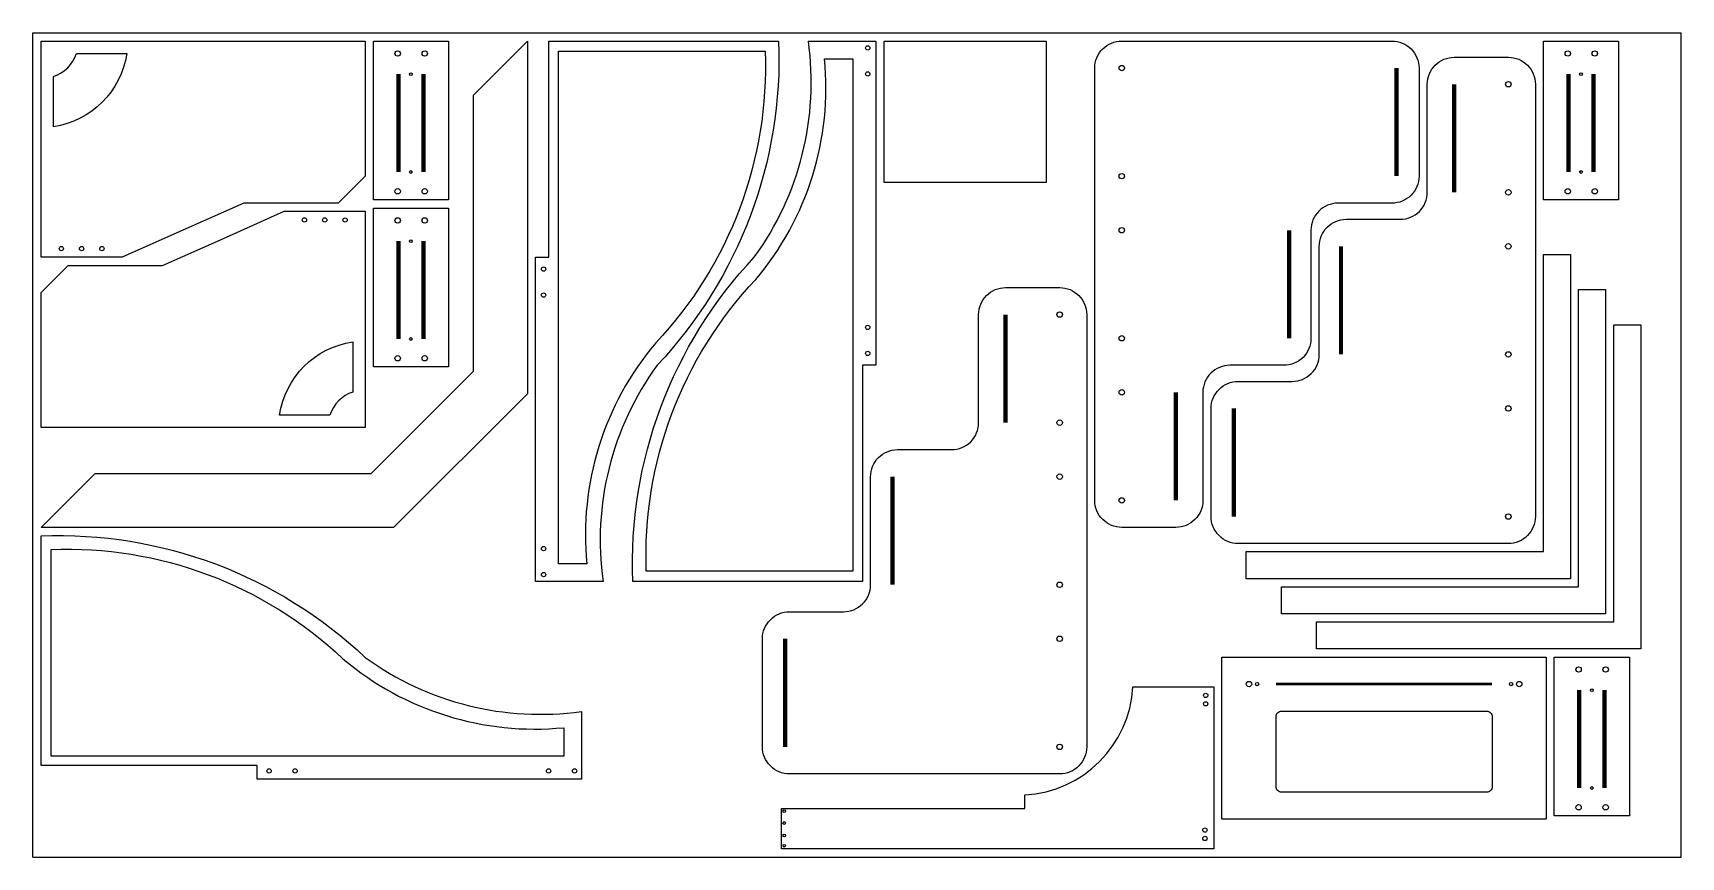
# Model space of a CAD drawing. Extents: x 0 to 3050, y 0 to 1525.
import ezdxf

# ---------------------------------------------------------------- set-up
doc = ezdxf.new("R2010")
doc.units = 0
doc.header["$LTSCALE"] = 30

msp = doc.modelspace()

# ---------------------------------------------------------------- linework, layer by layer
at = {"layer": 'BORDER_D0_T128.1_RK1_A0_W0_RI1_EM1_ID0001'}
msp.add_lwpolyline([(1724.98, 1248), (1574.98, 1248), (1574.98, 1510), (1874.98, 1510), (1874.98, 1379), (1874.98, 1248), (1724.98, 1248)], close=True, dxfattribs=at)
at = {"layer": 'BORDER_D0_T128.1_RK1_A0_W0_RI1_EM1_ID0002'}
for points in [[(2265.07, 1510), (2515.07, 1510, -0.414214), (2565.07, 1460), (2565.07, 1260, -0.414214), (2515.07, 1210), (2415.07, 1210, 0.414214), (2365.07, 1160), (2365.07, 960, -0.414214), (2315.07, 910), (2215.07, 910, 0.414214), (2165.07, 860), (2165.07, 660, -0.414214), (2115.07, 610), (2015.07, 610, -0.414214), (1965.07, 660), (1965.07, 1060), (1965.07, 1460, -0.414214), (2015.07, 1510), (2265.07, 1510)], [(2480.39, 580.12), (2230.39, 580.12, -0.414214), (2180.39, 630.12), (2180.39, 830.12, -0.414214), (2230.39, 880.12), (2330.39, 880.12, 0.414214), (2380.39, 930.12), (2380.39, 1130.12, -0.414214), (2430.39, 1180.12), (2530.39, 1180.12, 0.414214), (2580.39, 1230.12), (2580.39, 1430.12, -0.414214), (2630.39, 1480.12), (2730.39, 1480.12, -0.414214), (2780.39, 1430.12), (2780.39, 1030.12), (2780.39, 630.12, -0.414214), (2730.39, 580.12), (2480.39, 580.12)], [(1650.07, 153.87), (1400.07, 153.87, -0.414214), (1350.07, 203.87), (1350.07, 403.87, -0.414214), (1400.07, 453.87), (1500.07, 453.87, 0.414214), (1550.07, 503.87), (1550.07, 703.87, -0.414214), (1600.07, 753.87), (1700.07, 753.87, 0.414214), (1750.07, 803.87), (1750.07, 1003.87, -0.414214), (1800.07, 1053.87), (1900.07, 1053.87, -0.414214), (1950.07, 1003.87), (1950.07, 603.87), (1950.07, 203.87, -0.414214), (1900.07, 153.87), (1650.07, 153.87)]]:
    msp.add_lwpolyline(points, format="xyb", close=True, dxfattribs=at)
at = {"layer": 'BORDER_D0_T128.1_RK1_A0_W0_RI1_EM1_ID0003'}
for points in [[(630, 1363), (630, 1510), (769, 1510), (769, 1216), (699.5, 1216), (630, 1216), (630, 1363)], [(2795.39, 1363), (2795.39, 1510), (2934.39, 1510), (2934.39, 1216), (2864.89, 1216), (2795.39, 1216), (2795.39, 1363)], [(630, 1053.99), (630, 1200.99), (769, 1200.99), (769, 906.99), (699.5, 906.99), (630, 906.99), (630, 1053.99)], [(2815.46, 223.06), (2815.46, 370.06), (2954.46, 370.06), (2954.46, 76.06), (2884.96, 76.06), (2815.46, 76.06), (2815.46, 223.06)]]:
    msp.add_lwpolyline(points, close=True, dxfattribs=at)
at = {"layer": 'BORDER_D0_T128.1_RK1_A0_W0_RI1_EM1_ID0004'}
for points in [[(930, 810), (930, 1110), (955, 1110), (955, 1510), (1155, 1510), (1380, 1510, -0.201478), (1155, 910, 0.194188), (1055, 510), (930, 510), (930, 810)], [(1559.98, 1210), (1559.98, 910), (1534.98, 910), (1534.98, 510), (1334.98, 510), (1109.98, 510, -0.201478), (1334.98, 1110, 0.194188), (1434.98, 1510), (1559.98, 1510), (1559.98, 1210)], [(715, 144.38), (415, 144.38), (415, 169.38), (15, 169.38), (15, 369.38), (15, 594.38, -0.201478), (615, 369.38, 0.194188), (1015, 269.38), (1015, 144.38), (715, 144.38)]]:
    msp.add_lwpolyline(points, format="xyb", close=True, dxfattribs=at)
at = {"layer": 'BORDER_D0_T128.1_RK1_A0_W0_RI1_EM1_ID0005'}
msp.add_lwpolyline([(1610.46, 90), (1835.46, 90), (1835.46, 115, 0.382819), (2035.46, 315), (2185.46, 315), (2185.46, 15), (1785.46, 15), (1385.46, 15), (1385.46, 90), (1610.46, 90)], format="xyb", close=True, dxfattribs=at)
at = {"layer": 'BORDER_D0_T128.1_RK1_A0_W0_RI1_EM1_ID0007'}
for points in [[(2545.41, 515.11), (2245.41, 515.11), (2245.41, 565.11), (2795.41, 565.11), (2795.41, 1115.11), (2845.41, 1115.11), (2845.41, 815.11), (2845.41, 515.11), (2545.41, 515.11)], [(2610.41, 450.06), (2310.41, 450.06), (2310.41, 500.06), (2860.41, 500.06), (2860.41, 1050.06), (2910.41, 1050.06), (2910.41, 750.06), (2910.41, 450.06), (2610.41, 450.06)], [(2675.47, 385.06), (2375.47, 385.06), (2375.47, 435.06), (2925.47, 435.06), (2925.47, 985.06), (2975.47, 985.06), (2975.47, 685.06), (2975.47, 385.06), (2675.47, 385.06)]]:
    msp.add_lwpolyline(points, close=True, dxfattribs=at)
at = {"layer": 'BORDER_D0_T128.1_RK1_A0_W0_RI1_EM1_ID0008'}
msp.add_lwpolyline([(341.26, 610), (15, 610), (115, 710), (626.09, 710), (815, 898.91), (815, 1410), (915, 1510), (915, 1150.35), (915, 857.49), (667.51, 610), (341.26, 610)], close=True, dxfattribs=at)
at = {"layer": 'BORDER_D0_T128.1_RK1_A0_W0_RI1_EM1_ID0010'}
for points in [[(277.5, 1160), (165, 1110), (15, 1110), (15, 1310), (15, 1510), (165, 1510), (390.01, 1510), (615, 1510), (615, 1360), (615, 1260), (565, 1210), (390, 1210), (277.5, 1160)], [(352.5, 1144.93), (465, 1194.93), (615, 1194.93), (615, 994.93), (615, 794.93), (465, 794.93), (239.99, 794.93), (15, 794.93), (15, 944.93), (15, 1044.93), (65, 1094.93), (240, 1094.93), (352.5, 1144.93)]]:
    msp.add_lwpolyline(points, close=True, dxfattribs=at)
at = {"layer": 'BORDER_D0_T128.1_RK1_A0_W0_RI1_EM1_ID0014'}
msp.add_lwpolyline([(2500.46, 70.06), (2200.46, 70.06), (2200.46, 370.06), (2500.46, 370.06), (2800.46, 370.06), (2800.46, 70.06), (2500.46, 70.06)], close=True, dxfattribs=at)
at = {"layer": 'BORDER_D0_T128_RK1_A0_W0_RI1_EM1_ID0001'}
msp.add_lwpolyline([(1724.98, 1248), (1574.98, 1248), (1574.98, 1510), (1874.98, 1510), (1874.98, 1379), (1874.98, 1248), (1724.98, 1248)], close=True, dxfattribs=at)
at = {"layer": 'BORDER_D0_T128_RK1_A0_W0_RI1_EM1_ID0002'}
for points in [[(2265.07, 1510), (2515.07, 1510, -0.414214), (2565.07, 1460), (2565.07, 1260, -0.414214), (2515.07, 1210), (2415.07, 1210, 0.414214), (2365.07, 1160), (2365.07, 960, -0.414214), (2315.07, 910), (2215.07, 910, 0.414214), (2165.07, 860), (2165.07, 660, -0.414214), (2115.07, 610), (2015.07, 610, -0.414214), (1965.07, 660), (1965.07, 1060), (1965.07, 1460, -0.414214), (2015.07, 1510), (2265.07, 1510)], [(2480.39, 580.12), (2230.39, 580.12, -0.414214), (2180.39, 630.12), (2180.39, 830.12, -0.414214), (2230.39, 880.12), (2330.39, 880.12, 0.414214), (2380.39, 930.12), (2380.39, 1130.12, -0.414214), (2430.39, 1180.12), (2530.39, 1180.12, 0.414214), (2580.39, 1230.12), (2580.39, 1430.12, -0.414214), (2630.39, 1480.12), (2730.39, 1480.12, -0.414214), (2780.39, 1430.12), (2780.39, 1030.12), (2780.39, 630.12, -0.414214), (2730.39, 580.12), (2480.39, 580.12)], [(1650.07, 153.87), (1400.07, 153.87, -0.414214), (1350.07, 203.87), (1350.07, 403.87, -0.414214), (1400.07, 453.87), (1500.07, 453.87, 0.414214), (1550.07, 503.87), (1550.07, 703.87, -0.414214), (1600.07, 753.87), (1700.07, 753.87, 0.414214), (1750.07, 803.87), (1750.07, 1003.87, -0.414214), (1800.07, 1053.87), (1900.07, 1053.87, -0.414214), (1950.07, 1003.87), (1950.07, 603.87), (1950.07, 203.87, -0.414214), (1900.07, 153.87), (1650.07, 153.87)]]:
    msp.add_lwpolyline(points, format="xyb", close=True, dxfattribs=at)
at = {"layer": 'BORDER_D0_T128_RK1_A0_W0_RI1_EM1_ID0003'}
for points in [[(630, 1363), (630, 1510), (769, 1510), (769, 1216), (699.5, 1216), (630, 1216), (630, 1363)], [(2795.39, 1363), (2795.39, 1510), (2934.39, 1510), (2934.39, 1216), (2864.89, 1216), (2795.39, 1216), (2795.39, 1363)], [(630, 1053.99), (630, 1200.99), (769, 1200.99), (769, 906.99), (699.5, 906.99), (630, 906.99), (630, 1053.99)], [(2815.46, 223.06), (2815.46, 370.06), (2954.46, 370.06), (2954.46, 76.06), (2884.96, 76.06), (2815.46, 76.06), (2815.46, 223.06)]]:
    msp.add_lwpolyline(points, close=True, dxfattribs=at)
at = {"layer": 'BORDER_D0_T128_RK1_A0_W0_RI1_EM1_ID0004'}
for points in [[(930, 810), (930, 1110), (955, 1110), (955, 1510), (1155, 1510), (1380, 1510, -0.201478), (1155, 910, 0.194188), (1055, 510), (930, 510), (930, 810)], [(1559.98, 1210), (1559.98, 910), (1534.98, 910), (1534.98, 510), (1334.98, 510), (1109.98, 510, -0.201478), (1334.98, 1110, 0.194188), (1434.98, 1510), (1559.98, 1510), (1559.98, 1210)], [(715, 144.38), (415, 144.38), (415, 169.38), (15, 169.38), (15, 369.38), (15, 594.38, -0.201478), (615, 369.38, 0.194188), (1015, 269.38), (1015, 144.38), (715, 144.38)]]:
    msp.add_lwpolyline(points, format="xyb", close=True, dxfattribs=at)
at = {"layer": 'BORDER_D0_T128_RK1_A0_W0_RI1_EM1_ID0005'}
msp.add_lwpolyline([(1610.46, 90), (1835.46, 90), (1835.46, 115, 0.382819), (2035.46, 315), (2185.46, 315), (2185.46, 15), (1785.46, 15), (1385.46, 15), (1385.46, 90), (1610.46, 90)], format="xyb", close=True, dxfattribs=at)
at = {"layer": 'BORDER_D0_T128_RK1_A0_W0_RI1_EM1_ID0007'}
for points in [[(2545.41, 515.11), (2245.41, 515.11), (2245.41, 565.11), (2795.41, 565.11), (2795.41, 1115.11), (2845.41, 1115.11), (2845.41, 815.11), (2845.41, 515.11), (2545.41, 515.11)], [(2610.41, 450.06), (2310.41, 450.06), (2310.41, 500.06), (2860.41, 500.06), (2860.41, 1050.06), (2910.41, 1050.06), (2910.41, 750.06), (2910.41, 450.06), (2610.41, 450.06)], [(2675.47, 385.06), (2375.47, 385.06), (2375.47, 435.06), (2925.47, 435.06), (2925.47, 985.06), (2975.47, 985.06), (2975.47, 685.06), (2975.47, 385.06), (2675.47, 385.06)]]:
    msp.add_lwpolyline(points, close=True, dxfattribs=at)
at = {"layer": 'BORDER_D0_T128_RK1_A0_W0_RI1_EM1_ID0008'}
msp.add_lwpolyline([(341.26, 610), (15, 610), (115, 710), (626.09, 710), (815, 898.91), (815, 1410), (915, 1510), (915, 1150.35), (915, 857.49), (667.51, 610), (341.26, 610)], close=True, dxfattribs=at)
at = {"layer": 'BORDER_D0_T128_RK1_A0_W0_RI1_EM1_ID0010'}
for points in [[(277.5, 1160), (165, 1110), (15, 1110), (15, 1310), (15, 1510), (165, 1510), (390.01, 1510), (615, 1510), (615, 1360), (615, 1260), (565, 1210), (390, 1210), (277.5, 1160)], [(352.5, 1144.93), (465, 1194.93), (615, 1194.93), (615, 994.93), (615, 794.93), (465, 794.93), (239.99, 794.93), (15, 794.93), (15, 944.93), (15, 1044.93), (65, 1094.93), (240, 1094.93), (352.5, 1144.93)]]:
    msp.add_lwpolyline(points, close=True, dxfattribs=at)
at = {"layer": 'BORDER_D0_T128_RK1_A0_W0_RI1_EM1_ID0014'}
msp.add_lwpolyline([(2500.46, 70.06), (2200.46, 70.06), (2200.46, 370.06), (2500.46, 370.06), (2800.46, 370.06), (2800.46, 70.06), (2500.46, 70.06)], close=True, dxfattribs=at)
at = {"layer": 'CONTOUR_D0_T135_A2_W2'}
for points in [[(972.43, 1311.28), (972.43, 1491.28), (1152.43, 1491.28), (1354.93, 1491.28, -0.201478), (1152.43, 951.28, 0.202432), (1024.98, 542.65), (972.43, 542.65), (972.43, 814.86), (972.43, 1131.28), (972.43, 1311.28)], [(1517.55, 708.72), (1517.55, 528.72), (1337.55, 528.72), (1135.05, 528.72, -0.201478), (1337.55, 1068.72, 0.202432), (1465, 1477.35), (1517.55, 1477.35), (1517.55, 1205.14), (1517.55, 888.72), (1517.55, 708.72)], [(213.72, 186.81), (33.72, 186.81), (33.72, 366.81), (33.72, 569.31, -0.201478), (573.72, 366.81, 0.202432), (982.35, 239.36), (982.35, 186.81), (710.14, 186.81), (393.72, 186.81), (213.72, 186.81)]]:
    msp.add_lwpolyline(points, format="xyb", close=True, dxfattribs=at)
at = {"layer": 'FRAME_Z18', "linetype": 'CONTINUOUS'}
for p, q in [((0, 1525), (3050, 1525)), ((0, 0), (0, 1525)), ((3050, 0), (3050, 1525)), ((0, 0), (3050, 0))]:
    msp.add_line(p, q, dxfattribs=at)
at = {"layer": 'POCKET_D0'}
msp.add_lwpolyline([(2500.46, 120.06), (2310.46, 120.06, -0.414214), (2300.46, 130.06), (2300.46, 260.06, -0.414214), (2310.46, 270.06), (2475.46, 270.06), (2690.46, 270.06, -0.414214), (2700.46, 260.06), (2700.46, 130.06, -0.414214), (2690.46, 120.06), (2500.46, 120.06)], format="xyb", close=True, dxfattribs=at)
at = {"layer": 'POCKET_D0_T133_AZ1'}
for points in [[(38, 1397.97), (38, 1444.41, 0.235172), (80.59, 1487), (173.47, 1487, -0.332093), (38, 1351.53), (38, 1397.97)], [(592, 906.96), (592, 860.52, 0.235173), (549.41, 817.93), (456.53, 817.93, -0.332094), (592, 953.4), (592, 906.96)]]:
    msp.add_lwpolyline(points, format="xyb", close=True, dxfattribs=at)
at = {"layer": 'ROUT_Z6_D5', "const_width": 5}
msp.add_lwpolyline([(2300.46, 320.06), (2700.46, 320.06)], dxfattribs=at)
at = {"layer": 'ROUT_Z8_D8_T135_A2_W2', "const_width": 8}
for points in [[(2523.25, 1260), (2523.25, 1460)], [(676.3, 1448.84), (676.3, 1267.7)], [(722.7, 1448.84), (722.7, 1267.7)], [(2630.39, 1430.12), (2630.39, 1230.12)], [(2841.69, 1448.84), (2841.69, 1267.7)], [(2888.09, 1448.84), (2888.09, 1267.7)], [(2324.74, 960), (2324.74, 1160)], [(676.3, 1139.83), (676.3, 958.69)], [(722.7, 1139.83), (722.7, 958.69)], [(2420.72, 1130.12), (2420.72, 930.12)], [(1800.07, 1003.87), (1800.07, 803.87)], [(2115.07, 660), (2115.07, 860)], [(2222.21, 830.12), (2222.21, 630.12)], [(1590.4, 703.87), (1590.4, 503.87)], [(1391.89, 403.87), (1391.89, 203.87)], [(2861.76, 308.9), (2861.76, 127.76)], [(2908.16, 308.9), (2908.16, 127.76)]]:
    msp.add_lwpolyline(points, dxfattribs=at)
at = {"layer": 'VBORE_Z10_D10'}
for centre in [(2250.46, 320.06, 10), (2750.46, 320.06, 10)]:
    msp.add_circle(centre, 5, dxfattribs=at)
at = {"layer": 'VBORE_Z10_D8'}
for centre in [(1544.98, 1497.3, 10), (1544.98, 1449.15, 10), (502.5, 1178.93, 10), (540, 1178.93, 10), (577.5, 1178.89, 10), (52.5, 1126.04, 10), (90, 1126, 10), (127.5, 1126, 10), (945, 1088.12, 10), (945, 1039.98, 10), (1544.98, 980.02, 10), (1544.98, 931.88, 10), (945, 570.85, 10), (945, 522.7, 10), (436.88, 159.38, 10), (485.02, 159.38, 10), (954.15, 159.38, 10), (1002.3, 159.38, 10)]:
    msp.add_circle(centre, 4, dxfattribs=at)
at = {"layer": 'VBORE_Z6_D10'}
for centre in [(675, 1487, 6), (725, 1487, 6), (2015.07, 1460, 6), (2840.39, 1487, 6), (2890.39, 1487, 6), (2730.39, 1430.12, 6), (2015.07, 1260, 6), (675, 1232, 6), (725, 1232, 6), (2730.39, 1230.12, 6), (2840.39, 1232, 6), (2890.39, 1232, 6), (675, 1177.99, 6), (725, 1177.99, 6), (2015.07, 1160, 6), (2730.39, 1130.12, 6), (1900.07, 1003.87, 6), (2015.07, 960, 6), (675, 922.99, 6), (725, 922.99, 6), (2730.39, 930.12, 6), (2015.07, 860, 6), (2730.39, 830.12, 6), (1900.07, 803.87, 6), (1900.07, 703.87, 6), (2015.07, 660, 6), (2730.39, 630.12, 6), (1900.07, 503.87, 6), (1900.07, 403.87, 6), (2860.46, 347.06, 6), (2910.46, 347.06, 6), (1900.07, 203.87, 6), (2860.46, 92.06, 6), (2910.46, 92.06, 6)]:
    msp.add_circle(centre, 5, dxfattribs=at)
at = {"layer": 'VBORE_Z6_D5'}
for centre in [(699.5, 1448.84, 6), (2864.89, 1448.84, 6), (699.5, 1267.7, 6), (2864.89, 1267.7, 6), (699.5, 1139.83, 6), (699.5, 958.69, 6), (2884.96, 308.9, 6), (2884.96, 127.76, 6), (1390.46, 85, 6), (1390.46, 63, 6), (1390.46, 40, 6), (1390.46, 21, 6)]:
    msp.add_circle(centre, 2.5, dxfattribs=at)
at = {"layer": 'VBORE_Z6_D6'}
for centre in [(2265.46, 320.06, 6), (2735.46, 320.06, 6)]:
    msp.add_circle(centre, 3, dxfattribs=at)
at = {"layer": 'VBORE_Z6_D8'}
for centre in [(2170.25, 283.52, 6), (2170.3, 299.11, 6), (2168.9, 34.32, 6), (2168.95, 49.91, 6)]:
    msp.add_circle(centre, 4, dxfattribs=at)

doc.saveas('drawing.dxf')
